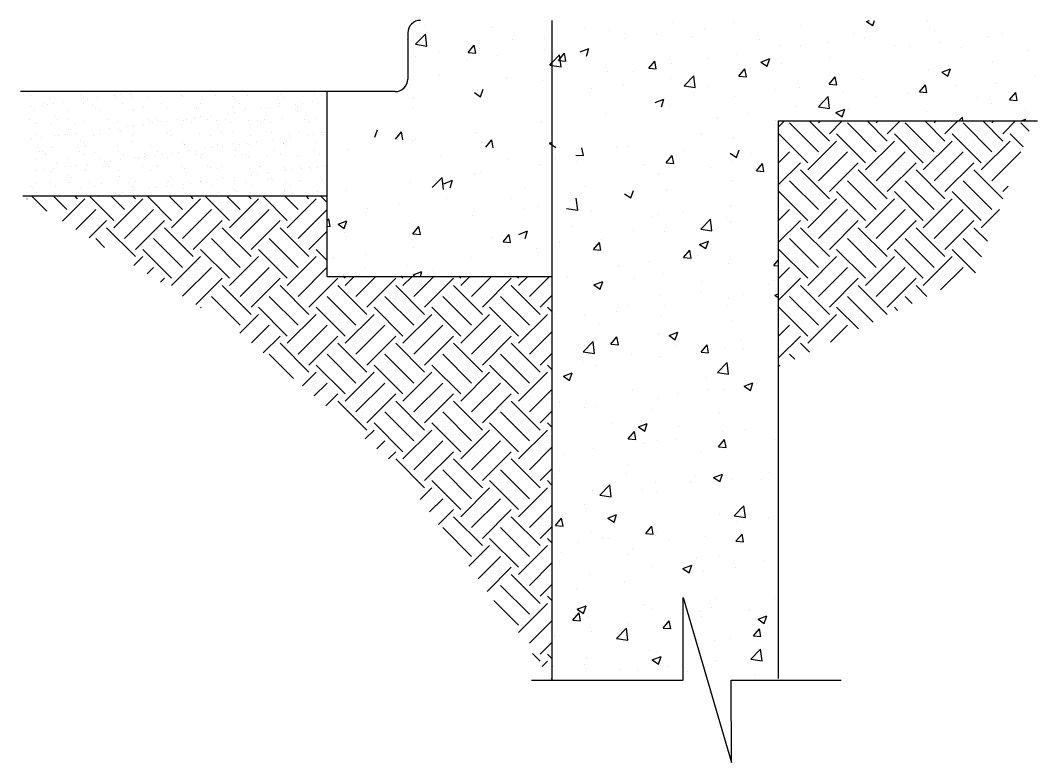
# Model space of a CAD drawing. Extents: x -638 to -152, y -524 to -149.
# Drawn here: x -580.6 to -499.7, y -395.3 to -336.3 of the extents above; entities that cross this region are included whole.
import ezdxf

# ---------------------------------------------------------------- set-up
doc = ezdxf.new("R2010")
doc.units = 0
doc.header["$LTSCALE"] = 20
doc.header["$MEASUREMENT"] = 0
doc.layers.get('0').update_dxf_attribs({"linetype": 'CONTINUOUS'})
doc.layers.add('A-detl-mcut', color=7, linetype='CONTINUOUS')
doc.layers.add('A-detl-patt', color=7, linetype='CONTINUOUS')

# ---------------------------------------------------------------- blocks, each defined once
blk = doc.blocks.new('*X0')
at = {"color": 0}
for p, q in [((201.867, 73.347), (201.867, 73.347)), ((202.197, 72.984), (202.197, 72.984)), ((215.033, 72.832), (215.033, 72.832)), ((221.942, 73.233), (221.942, 73.233)), ((226.779, 73.199), (226.779, 73.199)), ((232.117, 72.973), (232.117, 72.973)), ((237.365, 73.28), (237.593, 73.367)), ((237.365, 73.28), (237.862, 72.944)), ((237.863, 72.944), (238.004, 73.367)), ((242.18, 73.337), (242.18, 73.337)), ((201.516, 71.464), (202.295, 72.275)), ((202.406, 71.326), (202.295, 72.275)), ((207.535, 72.758), (207.535, 72.758)), ((216.891, 72.593), (216.891, 72.593)), ((218.211, 72.307), (218.211, 72.307)), ((220.662, 72.224), (220.662, 72.224)), ((223.549, 72.081), (223.549, 72.081)), ((224.449, 72.723), (224.449, 72.723)), ((236.348, 72.336), (236.348, 72.336)), ((237.2, 71.998), (237.2, 71.998)), ((237.456, 72.748), (237.456, 72.748)), ((242.394, 72.748), (242.394, 72.748)), ((242.794, 72.522), (242.794, 72.522)), ((247.031, 72.098), (247.031, 72.098)), ((248.132, 72.297), (248.132, 72.297)), ((200.898, 71.916), (200.92, 71.925)), ((200.898, 71.857), (200.92, 71.925)), ((201.516, 71.464), (202.405, 71.326)), ((205.7, 70.81), (206.183, 71.384)), ((206.298, 70.757), (206.183, 71.384)), ((209.202, 71.831), (209.202, 71.831)), ((211.757, 71.889), (211.757, 71.889)), ((218.158, 71.894), (218.158, 71.894)), ((228.888, 71.856), (228.888, 71.856)), ((230.516, 71.334), (230.516, 71.334)), ((232.149, 71.358), (232.149, 71.358)), ((234.226, 71.63), (234.226, 71.63)), ((239.564, 71.405), (239.564, 71.405)), ((240.74, 71.27), (240.74, 71.27)), ((243.243, 71.599), (243.243, 71.599)), ((244.902, 71.179), (244.902, 71.179)), ((201.512, 70.499), (201.512, 70.499)), ((203.37, 70.83), (203.37, 70.83)), ((205.7, 70.81), (206.298, 70.758)), ((206.563, 71.139), (206.563, 71.139)), ((208.055, 70.564), (208.055, 70.564)), ((211.843, 71.063), (211.843, 71.063)), ((212.349, 69.976), (212.967, 70.62)), ((212.873, 70.182), (213.355, 70.757)), ((213.078, 69.67), (212.967, 70.62)), ((213.471, 70.13), (213.355, 70.757)), ((214.592, 70.855), (215.292, 71.124)), ((215.089, 70.519), (215.292, 71.124)), ((227.014, 70.654), (227.014, 70.654)), ((234.425, 70.438), (234.425, 70.438)), ((250.241, 70.954), (250.241, 70.954)), ((205.552, 70.235), (205.552, 70.235)), ((212.189, 69.808), (212.349, 69.976)), ((212.189, 69.808), (212.349, 69.784)), ((212.349, 69.784), (213.078, 69.67)), ((212.873, 70.182), (213.471, 70.13)), ((220.046, 69.555), (220.528, 70.129)), ((220.046, 69.555), (220.643, 69.503)), ((220.643, 69.502), (220.528, 70.129)), ((221.82, 69.904), (221.82, 69.904)), ((224.684, 70.333), (224.684, 70.333)), ((228.134, 69.61), (228.134, 69.61)), ((228.963, 70.054), (229.663, 70.323)), ((228.963, 70.054), (229.46, 69.719)), ((229.46, 69.719), (229.663, 70.323)), ((230.637, 69.94), (230.637, 69.94)), ((247.406, 70.123), (247.406, 70.123)), ((203.437, 69.018), (203.437, 69.018)), ((208.775, 68.793), (208.775, 68.793)), ((216.769, 69.264), (216.769, 69.264)), ((218.853, 69.332), (218.853, 69.332)), ((221.818, 68.779), (221.818, 68.779)), ((222.861, 68.153), (223.64, 68.965)), ((223.75, 68.015), (223.64, 68.965)), ((227.218, 68.927), (227.7, 69.502)), ((227.218, 68.927), (227.816, 68.875)), ((227.816, 68.875), (227.7, 69.502)), ((234.391, 68.3), (234.873, 68.874)), ((234.989, 68.247), (234.873, 68.874)), ((242.272, 69.419), (242.272, 69.419)), ((243.334, 69.253), (244.034, 69.522)), ((243.334, 69.253), (243.832, 68.918)), ((243.832, 68.918), (244.034, 69.522)), ((250.716, 68.985), (250.716, 68.985)), ((211.635, 68.56), (211.635, 68.56)), ((215.528, 67.95), (215.528, 67.95)), ((218.031, 68.28), (218.031, 68.28)), ((222.861, 68.153), (223.75, 68.015)), ((224.79, 68.116), (224.79, 68.116)), ((232.027, 68.029), (232.027, 68.029)), ((234.391, 68.3), (234.989, 68.248)), ((237.078, 68.669), (237.078, 68.669)), ((241.564, 67.672), (242.046, 68.247)), ((242.161, 67.62), (242.046, 68.247)), ((244.4, 68.154), (244.4, 68.154)), ((247.599, 68.371), (247.599, 68.371)), ((201.39, 67.17), (201.39, 67.17)), ((206.189, 67.63), (206.687, 67.294)), ((206.441, 67.81), (206.441, 67.81)), ((206.687, 67.294), (206.89, 67.898)), ((207.189, 67.33), (207.189, 67.33)), ((226.893, 67.325), (226.893, 67.325)), ((230.128, 67.89), (230.128, 67.89)), ((233.533, 66.498), (234.312, 67.31)), ((234.423, 66.36), (234.312, 67.31)), ((235.466, 67.665), (235.466, 67.665)), ((238.109, 67.325), (238.109, 67.325)), ((240.613, 67.655), (240.613, 67.655)), ((240.804, 67.439), (240.804, 67.439)), ((241.564, 67.672), (242.161, 67.62)), ((241.767, 67.37), (241.767, 67.37)), ((246.143, 67.214), (246.143, 67.214)), ((248.736, 67.045), (249.218, 67.619)), ((249.334, 66.992), (249.218, 67.619)), ((201.357, 66.329), (201.357, 66.329)), ((220.561, 66.829), (221.261, 67.098)), ((221.058, 66.493), (221.261, 67.098)), ((221.699, 66.575), (221.699, 66.575)), ((231.794, 66.494), (231.794, 66.494)), ((233.533, 66.498), (234.423, 66.36)), ((235.935, 66.369), (235.935, 66.369)), ((247.285, 66.794), (247.285, 66.794)), ((248.736, 67.045), (249.334, 66.992)), ((216.648, 65.935), (216.648, 65.935)), ((225.503, 65.666), (225.503, 65.666)), ((228.006, 65.995), (228.006, 65.995)), ((234.932, 66.028), (235.632, 66.297)), ((234.932, 66.028), (235.429, 65.693)), ((235.429, 65.692), (235.632, 66.297)), ((242.15, 66.09), (242.15, 66.09)), ((244.709, 65.367), (244.985, 65.655)), ((245.018, 65.367), (244.985, 65.654)), ((249.995, 66.175), (249.995, 66.175)), ((211.513, 65.231), (211.513, 65.231)), ((230.103, 65.368), (230.103, 65.368)), ((249.667, 65.367), (250.003, 65.496)), ((249.96, 65.367), (250.003, 65.496)), ((250.588, 65.371), (250.588, 65.371)), ((198.285, 64.069), (198.487, 64.673)), ((199.915, 63.915), (200.397, 64.49)), ((200.513, 63.863), (200.398, 64.49)), ((201.489, 63.908), (201.489, 63.908)), ((206.32, 64.481), (206.32, 64.481)), ((224.272, 64.367), (224.272, 64.367)), ((226.771, 63.996), (226.771, 63.996)), ((196.134, 63.137), (196.134, 63.137)), ((201.269, 63.841), (201.269, 63.841)), ((206.828, 63.683), (206.828, 63.683)), ((207.088, 63.288), (207.57, 63.863)), ((207.686, 63.236), (207.57, 63.862)), ((212.158, 63.604), (212.349, 63.677)), ((212.158, 63.604), (212.656, 63.268)), ((212.166, 63.457), (212.166, 63.457)), ((214.858, 62.608), (214.743, 63.235)), ((217.504, 63.232), (217.504, 63.232)), ((218.44, 63.366), (218.44, 63.366)), ((203.598, 62.565), (203.598, 62.565)), ((208.936, 62.339), (208.936, 62.339)), ((212.608, 62.365), (212.608, 62.365)), ((214.261, 62.66), (214.858, 62.608)), ((221.433, 62.033), (221.915, 62.607)), ((222.031, 61.98), (221.915, 62.607)), ((222.842, 63.006), (222.842, 63.006)), ((226.53, 62.803), (227.027, 62.467)), ((227.027, 62.467), (227.23, 63.071)), ((228.181, 62.78), (228.181, 62.78)), ((211.392, 61.902), (211.392, 61.902)), ((214.274, 62.114), (214.274, 62.114)), ((219.613, 61.888), (219.613, 61.888)), ((221.433, 62.033), (222.031, 61.981)), ((224.951, 61.663), (224.951, 61.663)), ((226.668, 62.171), (226.668, 62.171)), ((228.606, 61.405), (229.088, 61.98)), ((229.204, 61.353), (229.088, 61.98)), ((202.842, 60.067), (203.621, 60.879)), ((203.731, 59.929), (203.621, 60.879)), ((206.198, 61.152), (206.198, 61.152)), ((206.776, 61.364), (206.776, 61.364)), ((220.836, 61.17), (220.836, 61.17)), ((226.65, 60.667), (226.65, 60.667)), ((228.606, 61.405), (229.204, 61.353)), ((230.289, 61.437), (230.289, 61.437)), ((201.147, 60.512), (201.147, 60.512)), ((203.756, 60.378), (204.456, 60.647)), ((204.254, 60.043), (204.456, 60.647)), ((210.266, 60.062), (210.266, 60.062)), ((215.004, 60.169), (215.004, 60.169)), ((218.625, 59.242), (218.828, 59.846)), ((221.456, 59.917), (221.456, 59.917)), ((196.013, 59.808), (196.013, 59.808)), ((203.951, 59.231), (203.951, 59.231)), ((209.172, 59.168), (209.172, 59.168)), ((214.404, 58.274), (214.293, 59.224)), ((218.127, 59.577), (218.625, 59.242)), ((197.66, 58.402), (197.66, 58.402)), ((200.163, 58.732), (200.163, 58.732)), ((210.176, 58.374), (210.176, 58.374)), ((211.27, 58.573), (211.27, 58.573)), ((213.514, 58.412), (214.404, 58.274)), ((226.532, 58.606), (226.532, 58.606)), ((194.467, 57.422), (194.612, 57.596)), ((194.728, 56.969), (194.612, 57.595)), ((195.354, 57.153), (196.054, 57.422)), ((195.851, 56.817), (196.054, 57.422)), ((206.076, 57.823), (206.076, 57.823)), ((215.515, 58.148), (215.515, 58.148)), ((220.242, 57.778), (220.242, 57.778)), ((220.853, 57.923), (220.853, 57.923)), ((222.745, 58.107), (222.745, 58.107)), ((224.187, 56.757), (224.966, 57.569)), ((224.655, 57.67), (224.655, 57.67)), ((225.076, 56.619), (224.966, 57.568)), ((226.191, 57.697), (226.191, 57.697)), ((194.467, 56.992), (194.728, 56.969)), ((195.354, 57.153), (195.851, 56.817)), ((201.025, 57.183), (201.025, 57.183)), ((201.303, 56.394), (201.785, 56.968)), ((201.901, 56.341), (201.785, 56.968)), ((209.725, 56.352), (210.425, 56.621)), ((210.223, 56.016), (210.425, 56.621)), ((213.926, 56.946), (213.926, 56.946)), ((218.823, 56.669), (218.823, 56.669)), ((224.187, 56.757), (225.076, 56.619)), ((226.528, 57.338), (226.528, 57.338)), ((195.891, 56.479), (195.891, 56.479)), ((201.303, 56.394), (201.901, 56.341)), ((207.635, 56.118), (207.635, 56.118)), ((208.476, 55.766), (208.958, 56.341)), ((209.073, 55.714), (208.958, 56.34)), ((210.139, 56.448), (210.139, 56.448)), ((216.283, 55.948), (216.283, 55.948)), ((221.334, 56.588), (221.334, 56.588)), ((224.097, 55.551), (224.797, 55.82)), ((224.594, 55.216), (224.797, 55.82)), ((201.32, 55.287), (201.32, 55.287)), ((208.476, 55.766), (209.073, 55.714)), ((211.149, 55.244), (211.149, 55.244)), ((212.991, 55.668), (212.991, 55.668)), ((215.648, 55.139), (216.13, 55.713)), ((215.648, 55.139), (216.246, 55.086)), ((216.246, 55.086), (216.13, 55.713)), ((222.821, 54.511), (223.303, 55.086)), ((223.418, 54.459), (223.303, 55.085)), ((224.097, 55.551), (224.594, 55.216)), ((230.217, 55.493), (230.217, 55.493)), ((195.029, 54.458), (195.029, 54.458)), ((197.533, 54.788), (197.533, 54.788)), ((205.955, 54.494), (205.955, 54.494)), ((222.821, 54.511), (223.418, 54.459)), ((223.902, 54.662), (223.902, 54.662)), ((229.993, 53.883), (230.349, 54.307)), ((197.553, 53.715), (197.553, 53.715)), ((200.904, 53.854), (200.904, 53.854)), ((201.323, 53.127), (202.023, 53.396)), ((201.894, 53.011), (202.023, 53.395)), ((202.891, 53.49), (202.891, 53.49)), ((217.611, 53.833), (217.611, 53.833)), ((220.114, 54.163), (220.114, 54.163)), ((226.406, 54.009), (226.406, 54.009)), ((229.993, 53.883), (230.349, 53.852)), ((195.769, 53.15), (195.769, 53.15)), ((201.323, 53.127), (201.494, 53.011)), ((213.567, 53.038), (213.567, 53.038)), ((215.694, 52.326), (216.394, 52.595)), ((216.161, 52.619), (216.161, 52.619)), ((216.192, 51.99), (216.395, 52.595)), ((218.905, 52.813), (218.905, 52.813)), ((221.212, 53.26), (221.212, 53.26)), ((224.244, 52.587), (224.244, 52.587)), ((230.074, 52.705), (230.074, 52.705)), ((215.694, 52.326), (216.192, 51.99)), ((229.582, 52.362), (229.582, 52.362)), ((230.09, 51.879), (230.09, 51.879)), ((215.676, 51.695), (215.676, 51.695)), ((221.014, 51.47), (221.014, 51.47)), ((224.242, 51.704), (224.242, 51.704)), ((226.352, 51.244), (226.352, 51.244)), ((227.587, 51.549), (227.587, 51.549)), ((230.066, 51.525), (230.349, 51.634)), ((230.066, 51.525), (230.349, 51.334)), ((217.484, 50.219), (217.484, 50.219)), ((218.41, 50.703), (218.41, 50.703)), ((221.271, 50.718), (221.271, 50.718)), ((226.285, 50.68), (226.285, 50.68)), ((212.578, 49.702), (212.578, 49.702)), ((214.98, 49.889), (214.98, 49.889)), ((221.091, 49.931), (221.091, 49.931)), ((226.638, 49.508), (226.638, 49.508)), ((216.04, 49.29), (216.04, 49.29)), ((221.663, 48.3), (222.364, 48.568)), ((222.161, 47.964), (222.364, 48.568)), ((214.84, 47.016), (215.619, 47.827)), ((215.729, 46.878), (215.619, 47.827)), ((216.916, 47.73), (216.916, 47.73)), ((217.036, 47.617), (217.518, 48.191)), ((217.633, 47.564), (217.518, 48.191)), ((220.806, 48.507), (220.806, 48.507)), ((221.663, 48.3), (222.161, 47.964)), ((227.459, 47.934), (227.459, 47.934)), ((214.84, 47.016), (215.729, 46.878)), ((214.975, 47.506), (214.975, 47.506)), ((217.036, 47.617), (217.633, 47.564)), ((222.254, 47.504), (222.254, 47.504)), ((224.208, 46.989), (224.69, 47.564)), ((224.208, 46.989), (224.806, 46.937)), ((224.806, 46.937), (224.69, 47.563)), ((224.956, 47.605), (224.956, 47.605)), ((226.163, 47.351), (226.163, 47.351)), ((227.592, 47.279), (227.592, 47.279)), ((214.853, 46.275), (214.853, 46.275)), ((218.64, 46.773), (218.64, 46.773)), ((220.969, 46.602), (220.969, 46.602)), ((225.512, 45.36), (226.291, 46.172)), ((226.402, 45.222), (226.291, 46.172)), ((212.35, 45.945), (212.35, 45.945)), ((213.261, 45.074), (213.961, 45.343)), ((213.759, 44.739), (213.961, 45.343)), ((215.918, 45.961), (215.918, 45.961)), ((225.512, 45.36), (226.402, 45.223)), ((213.261, 45.074), (213.759, 44.739)), ((224.625, 45.008), (224.625, 45.008)), ((227.632, 44.274), (228.333, 44.542)), ((228.13, 43.938), (228.333, 44.542)), ((228.616, 44.489), (228.616, 44.489)), ((218.794, 44.007), (218.794, 44.007)), ((224.829, 43.99), (224.829, 43.99)), ((226.042, 44.022), (226.042, 44.022)), ((227.632, 44.274), (228.13, 43.938)), ((212.962, 43.005), (212.962, 43.005)), ((220.848, 43.273), (220.848, 43.273)), ((222.325, 43.661), (222.325, 43.661)), ((214.969, 42.62), (214.969, 42.62)), ((215.797, 42.633), (215.797, 42.633)), ((216.01, 42.829), (216.01, 42.829)), ((220.307, 42.394), (220.307, 42.394)), ((225.645, 42.169), (225.645, 42.169)), ((217.077, 41.277), (217.077, 41.277)), ((219.23, 41.048), (219.93, 41.317)), ((219.728, 40.713), (219.93, 41.317)), ((218.423, 40.095), (218.905, 40.669)), ((219.021, 40.042), (218.905, 40.669)), ((219.23, 41.048), (219.728, 40.713)), ((222.415, 41.051), (222.415, 41.051)), ((225.92, 40.694), (225.92, 40.694)), ((225.985, 40.545), (225.985, 40.545)), ((227.754, 40.826), (227.754, 40.826)), ((218.423, 40.095), (219.021, 40.042)), ((219.694, 39.717), (219.694, 39.717)), ((220.726, 39.944), (220.726, 39.944)), ((222.198, 40.046), (222.198, 40.046)), ((225.596, 39.467), (226.078, 40.042)), ((226.193, 39.415), (226.078, 40.042)), ((230.044, 40.042), (230.044, 40.042)), ((213.379, 38.885), (213.379, 38.885)), ((215.675, 39.304), (215.675, 39.304)), ((224.213, 39.041), (224.213, 39.041)), ((225.596, 39.467), (226.193, 39.415)), ((218.381, 38.04), (218.381, 38.04)), ((212.979, 37.537), (212.979, 37.537)), ((218.317, 37.311), (218.317, 37.311)), ((225.199, 37.022), (225.899, 37.291)), ((225.697, 36.686), (225.899, 37.291)), ((225.798, 37.365), (225.798, 37.365)), ((229.67, 37.432), (229.67, 37.432)), ((212.549, 37.039), (212.549, 37.039)), ((216.166, 35.619), (216.945, 36.431)), ((217.055, 35.481), (216.945, 36.431)), ((220.604, 36.615), (220.604, 36.615)), ((223.354, 36.601), (223.354, 36.601)), ((223.656, 37.086), (223.656, 37.086)), ((225.199, 37.022), (225.697, 36.687)), ((226.609, 36.845), (226.609, 36.845)), ((228.994, 36.86), (228.994, 36.86)), ((215.553, 35.975), (215.553, 35.975)), ((216.166, 35.619), (217.055, 35.481)), ((217.064, 35.773), (217.064, 35.773)), ((219.567, 36.102), (219.567, 36.102)), ((220.777, 35.844), (220.777, 35.844)), ((214.945, 34.843), (214.945, 34.843)), ((226.838, 33.964), (227.617, 34.776)), ((227.728, 33.826), (227.617, 34.776)), ((216.797, 33.797), (217.497, 34.065)), ((217.294, 33.461), (217.497, 34.065)), ((225.677, 34.036), (225.677, 34.036)), ((226.838, 33.964), (227.728, 33.826)), ((212.638, 33.2), (213.12, 33.775)), ((212.638, 33.2), (213.236, 33.148)), ((213.236, 33.148), (213.12, 33.775)), ((216.797, 33.797), (217.294, 33.461)), ((220.483, 33.286), (220.483, 33.286)), ((227.039, 33.488), (227.039, 33.488)), ((229.543, 33.818), (229.543, 33.818)), ((215.432, 32.646), (215.432, 32.646)), ((219.811, 32.573), (220.293, 33.147)), ((219.811, 32.573), (220.408, 32.52)), ((220.408, 32.52), (220.293, 33.147)), ((220.724, 32.657), (220.724, 32.657)), ((226.983, 31.945), (227.465, 32.52)), ((227.581, 31.893), (227.465, 32.52)), ((214.433, 31.828), (214.433, 31.828)), ((216.37, 32.201), (216.37, 32.201)), ((216.936, 32.158), (216.936, 32.158)), ((221.708, 31.976), (221.708, 31.976)), ((224.596, 32.345), (224.596, 32.345)), ((226.983, 31.945), (227.581, 31.893)), ((227.046, 31.75), (227.046, 31.75)), ((213.14, 31.084), (213.14, 31.084)), ((218.478, 30.858), (218.478, 30.858)), ((218.764, 31.344), (218.764, 31.344)), ((212.932, 30.343), (212.932, 30.343)), ((220.361, 29.957), (220.361, 29.957)), ((222.766, 29.771), (223.466, 30.039)), ((223.264, 29.435), (223.466, 30.039)), ((223.817, 30.633), (223.817, 30.633)), ((225.555, 30.707), (225.555, 30.707)), ((229.155, 30.407), (229.155, 30.407)), ((215.31, 29.317), (215.31, 29.317)), ((222.766, 29.771), (223.264, 29.435)), ((224.409, 29.544), (224.409, 29.544)), ((226.912, 29.874), (226.912, 29.874)), ((218.093, 28.712), (218.093, 28.712)), ((214.306, 28.214), (214.306, 28.214)), ((214.364, 26.545), (215.064, 26.814)), ((214.38, 27.118), (214.38, 27.118)), ((214.861, 26.21), (215.064, 26.814)), ((219.719, 26.893), (219.719, 26.893)), ((225.434, 27.378), (225.434, 27.378)), ((230.015, 27.379), (230.015, 27.379)), ((214.026, 25.678), (214.508, 26.253)), ((214.364, 26.545), (214.861, 26.21)), ((214.623, 25.626), (214.508, 26.253)), ((215.189, 25.988), (215.189, 25.988)), ((220.24, 26.628), (220.24, 26.628)), ((224.183, 26.378), (224.183, 26.378)), ((224.281, 25.929), (224.281, 25.929)), ((225.057, 26.667), (225.057, 26.667)), ((228.069, 26.428), (228.069, 26.428)), ((228.735, 25.744), (229.435, 26.013)), ((229.233, 25.409), (229.435, 26.013)), ((214.026, 25.678), (214.623, 25.626)), ((218.351, 25.377), (218.351, 25.377)), ((221.198, 25.051), (221.68, 25.625)), ((221.796, 24.998), (221.68, 25.625)), ((221.778, 25.6), (221.778, 25.6)), ((228.735, 25.744), (229.233, 25.409)), ((212.519, 24.376), (212.519, 24.376)), ((215.462, 24.768), (215.462, 24.768)), ((217.492, 24.223), (218.271, 25.035)), ((218.381, 24.085), (218.271, 25.035)), ((221.198, 25.051), (221.796, 24.999)), ((228.371, 24.423), (228.853, 24.998)), ((228.371, 24.423), (228.968, 24.371)), ((228.969, 24.371), (228.853, 24.998)), ((217.492, 24.223), (218.381, 24.085)), ((225.312, 24.049), (225.312, 24.049)), ((226.579, 24.182), (226.579, 24.182)), ((215.067, 22.659), (215.067, 22.659)), ((220.118, 23.299), (220.118, 23.299)), ((220.333, 22.519), (221.033, 22.788)), ((220.747, 23.181), (220.747, 23.181)), ((220.83, 22.183), (221.033, 22.788)), ((228.164, 22.568), (228.943, 23.379)), ((229.053, 22.43), (228.943, 23.379)), ((212.433, 22.008), (212.433, 22.008)), ((214.916, 22.18), (214.916, 22.18)), ((220.333, 22.519), (220.83, 22.184)), ((221.651, 21.985), (221.651, 21.985)), ((225.438, 22.484), (225.438, 22.484)), ((228.164, 22.568), (229.053, 22.43)), ((217.771, 21.783), (217.771, 21.783)), ((219.147, 21.656), (219.147, 21.656)), ((223.11, 21.557), (223.11, 21.557)), ((228.448, 21.332), (228.448, 21.332)), ((230.325, 21.424), (230.325, 21.424))]:
    blk.add_line(p, q, dxfattribs=at)
blk = doc.blocks.new('*X1')
at = {"color": 0}
for p, q in [((230.349, 64.886), (230.83, 65.367)), ((233.544, 62.91), (231.246, 65.209)), ((234.406, 63.772), (232.811, 65.367)), ((233.544, 65.209), (233.703, 65.367)), ((234.406, 64.347), (235.426, 65.367)), ((238.14, 62.91), (235.842, 65.209)), ((239.002, 63.772), (237.407, 65.367)), ((238.14, 65.209), (238.299, 65.367)), ((239.002, 64.347), (240.022, 65.367)), ((242.736, 62.91), (240.438, 65.209)), ((243.598, 63.772), (242.004, 65.367)), ((242.736, 65.209), (242.895, 65.367)), ((243.598, 64.347), (244.619, 65.367)), ((247.333, 62.91), (245.035, 65.209)), ((248.194, 63.772), (246.6, 65.367)), ((247.333, 65.209), (247.491, 65.367)), ((248.194, 64.347), (249.215, 65.367)), ((250.281, 64.558), (249.631, 65.209)), ((232.682, 62.049), (230.384, 64.347)), ((237.279, 62.049), (234.98, 64.347)), ((241.875, 62.049), (239.577, 64.347)), ((246.471, 62.049), (244.173, 64.347)), ((249.808, 63.307), (248.769, 64.347)), ((230.349, 63.737), (230.384, 63.772)), ((232.682, 61.474), (234.98, 63.772)), ((237.279, 61.474), (239.577, 63.772)), ((241.875, 61.474), (244.173, 63.772)), ((246.471, 61.474), (248.769, 63.772)), ((230.349, 62.013), (231.246, 62.91)), ((233.544, 60.612), (235.842, 62.91)), ((238.14, 60.612), (240.438, 62.91)), ((242.736, 60.612), (245.035, 62.91)), ((247.333, 60.612), (249.631, 62.91)), ((230.349, 60.29), (232.108, 62.049)), ((234.406, 59.176), (232.108, 61.474)), ((234.406, 59.751), (236.704, 62.049)), ((239.002, 59.176), (236.704, 61.474)), ((239.002, 59.751), (241.3, 62.049)), ((243.598, 59.176), (241.3, 61.474)), ((243.598, 59.751), (245.896, 62.049)), ((248.194, 59.176), (245.896, 61.474)), ((233.544, 58.314), (231.246, 60.612)), ((238.14, 58.314), (235.842, 60.612)), ((242.736, 58.314), (240.438, 60.612)), ((247.333, 58.314), (245.035, 60.612)), ((248.194, 59.751), (248.628, 60.184)), ((170.626, 59.168), (170.634, 59.176)), ((172.201, 58.184), (171.009, 59.375)), ((173.794, 58.314), (172.733, 59.375)), ((173.454, 57.4), (175.23, 59.176)), ((174.655, 59.176), (174.456, 59.375)), ((177.528, 57.452), (175.605, 59.375)), ((178.39, 58.314), (177.329, 59.375)), ((177.528, 56.878), (179.826, 59.176)), ((179.252, 59.176), (179.052, 59.375)), ((182.124, 57.452), (180.201, 59.375)), ((182.986, 58.314), (181.925, 59.375)), ((182.124, 56.878), (184.422, 59.176)), ((183.848, 59.176), (183.648, 59.375)), ((186.72, 57.452), (184.798, 59.375)), ((187.582, 58.314), (186.521, 59.375)), ((186.72, 56.878), (189.018, 59.176)), ((188.444, 59.176), (188.245, 59.375)), ((191.317, 57.452), (189.394, 59.375)), ((192.178, 58.314), (191.117, 59.375)), ((191.317, 56.878), (193.615, 59.176)), ((193.04, 59.176), (192.841, 59.375)), ((194.467, 58.898), (193.99, 59.375)), ((230.349, 59.141), (230.384, 59.176)), ((232.682, 57.452), (230.384, 59.751)), ((232.682, 56.878), (234.98, 59.176)), ((237.279, 57.452), (234.98, 59.751)), ((237.279, 56.878), (239.577, 59.176)), ((241.875, 57.452), (239.577, 59.751)), ((241.875, 56.878), (244.173, 59.176)), ((246.471, 57.452), (244.173, 59.751)), ((174.514, 56.737), (176.092, 58.314)), ((178.39, 56.016), (180.688, 58.314)), ((182.986, 56.016), (185.284, 58.314)), ((187.582, 56.016), (189.88, 58.314)), ((192.178, 56.016), (194.467, 58.305)), ((230.349, 57.417), (231.246, 58.314)), ((233.544, 56.016), (235.842, 58.314)), ((238.14, 56.016), (240.438, 58.314)), ((242.736, 56.016), (245.035, 58.314)), ((246.471, 56.878), (247.93, 58.337)), ((175.575, 56.074), (176.953, 57.452)), ((179.252, 55.154), (181.55, 57.452)), ((183.848, 55.154), (186.146, 57.452)), ((188.444, 55.154), (190.742, 57.452)), ((230.349, 55.694), (232.108, 57.452)), ((234.406, 55.154), (236.704, 57.452)), ((239.002, 55.154), (241.3, 57.452)), ((243.598, 55.154), (245.896, 57.452)), ((179.252, 54.58), (176.953, 56.878)), ((183.848, 54.58), (181.55, 56.878)), ((188.444, 54.58), (186.146, 56.878)), ((193.04, 54.58), (190.742, 56.878)), ((234.406, 54.58), (232.108, 56.878)), ((239.002, 54.58), (236.704, 56.878)), ((243.598, 54.58), (241.3, 56.878)), ((246.972, 55.802), (245.896, 56.878)), ((176.8, 55.308), (176.092, 56.016)), ((182.986, 53.718), (180.688, 56.016)), ((187.582, 53.718), (185.284, 56.016)), ((192.178, 53.718), (189.88, 56.016)), ((193.04, 55.154), (194.467, 56.581)), ((233.544, 53.718), (231.246, 56.016)), ((238.14, 53.718), (235.842, 56.016)), ((242.736, 53.718), (240.438, 56.016)), ((246.499, 54.551), (245.035, 56.016)), ((182.124, 52.856), (179.826, 55.154)), ((186.72, 52.856), (184.422, 55.154)), ((191.317, 52.856), (189.018, 55.154)), ((194.467, 54.302), (193.615, 55.154)), ((232.682, 52.856), (230.384, 55.154)), ((237.279, 52.856), (234.98, 55.154)), ((241.875, 52.856), (239.577, 55.154)), ((246.027, 53.3), (244.173, 55.154)), ((179.11, 53.864), (179.826, 54.58)), ((182.124, 52.282), (184.422, 54.58)), ((186.72, 52.282), (189.018, 54.58)), ((191.317, 52.282), (193.615, 54.58)), ((230.349, 54.544), (230.384, 54.58)), ((232.682, 52.282), (234.98, 54.58)), ((237.279, 52.282), (239.577, 54.58)), ((241.875, 52.282), (244.173, 54.58)), ((180.17, 53.201), (180.688, 53.718)), ((182.998, 51.432), (185.284, 53.718)), ((187.582, 51.42), (189.88, 53.718)), ((192.178, 51.42), (194.467, 53.709)), ((230.349, 52.821), (231.246, 53.718)), ((233.544, 51.42), (235.842, 53.718)), ((238.14, 51.42), (240.438, 53.718)), ((243.248, 51.932), (245.035, 53.718)), ((181.231, 52.538), (181.55, 52.856)), ((184.059, 50.769), (186.146, 52.856)), ((188.444, 50.558), (190.742, 52.856)), ((193.04, 50.558), (195.338, 52.856)), ((195.913, 52.856), (195.758, 53.011)), ((195.913, 52.282), (196.642, 53.011)), ((196.775, 51.42), (198.366, 53.011)), ((197.636, 50.558), (199.934, 52.856)), ((200.509, 52.856), (200.354, 53.011)), ((200.509, 52.282), (201.239, 53.011)), ((201.371, 51.42), (202.962, 53.011)), ((202.233, 50.558), (204.531, 52.856)), ((205.105, 52.856), (204.95, 53.011)), ((205.105, 52.282), (205.835, 53.011)), ((205.967, 51.42), (207.558, 53.011)), ((206.829, 50.558), (209.127, 52.856)), ((209.701, 52.856), (209.546, 53.011)), ((209.701, 52.282), (210.431, 53.011)), ((210.563, 51.42), (212.155, 53.011)), ((230.349, 51.097), (232.108, 52.856)), ((234.406, 50.558), (236.704, 52.856)), ((239.002, 50.558), (241.3, 52.856)), ((188.444, 49.984), (186.146, 52.282)), ((193.04, 49.984), (190.742, 52.282)), ((197.636, 49.984), (195.338, 52.282)), ((202.233, 49.984), (199.934, 52.282)), ((206.829, 49.984), (204.531, 52.282)), ((211.425, 49.984), (209.127, 52.282)), ((234.406, 49.984), (232.108, 52.282)), ((239.002, 49.984), (236.704, 52.282)), ((242.165, 51.417), (241.3, 52.282)), ((187.582, 49.122), (185.284, 51.42)), ((192.178, 49.122), (189.88, 51.42)), ((196.775, 49.122), (194.476, 51.42)), ((201.371, 49.122), (199.073, 51.42)), ((205.967, 49.122), (203.669, 51.42)), ((210.563, 49.122), (208.265, 51.42)), ((211.425, 50.558), (212.349, 51.482)), ((233.544, 49.122), (231.246, 51.42)), ((237.881, 49.381), (235.842, 51.42)), ((240.997, 50.862), (240.438, 51.42)), ((184.465, 50.515), (184.422, 50.558)), ((191.317, 48.26), (189.018, 50.558)), ((195.913, 48.26), (193.615, 50.558)), ((200.509, 48.26), (198.211, 50.558)), ((205.105, 48.26), (202.807, 50.558)), ((209.701, 48.26), (207.403, 50.558)), ((212.349, 50.209), (211.999, 50.558)), ((232.682, 48.26), (230.384, 50.558)), ((236.713, 48.826), (234.98, 50.558)), ((239.828, 50.306), (239.577, 50.558)), ((187.536, 48.501), (189.018, 49.984)), ((191.317, 47.686), (193.615, 49.984)), ((195.913, 47.686), (198.211, 49.984)), ((200.509, 47.686), (202.807, 49.984)), ((205.105, 47.686), (207.403, 49.984)), ((209.701, 47.686), (211.999, 49.984)), ((230.349, 49.948), (230.384, 49.984)), ((232.682, 47.686), (234.98, 49.984)), ((188.47, 47.712), (189.88, 49.122)), ((192.178, 46.824), (194.476, 49.122)), ((196.775, 46.824), (199.073, 49.122)), ((201.371, 46.824), (203.669, 49.122)), ((205.967, 46.824), (208.265, 49.122)), ((210.563, 46.824), (212.349, 48.609)), ((230.349, 48.225), (231.246, 49.122)), ((234.49, 47.77), (235.842, 49.122)), ((189.405, 46.923), (190.742, 48.26)), ((193.04, 45.962), (195.338, 48.26)), ((197.636, 45.962), (199.934, 48.26)), ((202.233, 45.962), (204.531, 48.26)), ((206.829, 45.962), (209.127, 48.26)), ((230.349, 46.501), (232.108, 48.26)), ((193.04, 45.387), (190.742, 47.686)), ((197.636, 45.387), (195.338, 47.686)), ((202.233, 45.387), (199.934, 47.686)), ((206.829, 45.387), (204.531, 47.686)), ((211.425, 45.387), (209.127, 47.686)), ((232.818, 46.975), (232.108, 47.686)), ((191.82, 44.884), (189.88, 46.824)), ((196.775, 44.526), (194.476, 46.824)), ((201.371, 44.526), (199.073, 46.824)), ((205.967, 44.526), (203.669, 46.824)), ((210.563, 44.526), (208.265, 46.824)), ((211.425, 45.962), (212.349, 46.886)), ((231.65, 46.42), (231.246, 46.824)), ((192.52, 44.293), (193.615, 45.387)), ((195.913, 43.664), (193.615, 45.962)), ((195.913, 43.089), (198.211, 45.387)), ((200.509, 43.664), (198.211, 45.962)), ((200.509, 43.089), (202.807, 45.387)), ((205.105, 43.664), (202.807, 45.962)), ((205.105, 43.089), (207.403, 45.387)), ((209.701, 43.664), (207.403, 45.962)), ((209.701, 43.089), (211.999, 45.387)), ((212.349, 45.612), (211.999, 45.962)), ((230.481, 45.865), (230.384, 45.962)), ((193.455, 43.504), (194.476, 44.526)), ((196.775, 42.228), (199.073, 44.526)), ((201.371, 42.228), (203.669, 44.526)), ((205.967, 42.228), (208.265, 44.526)), ((210.563, 42.228), (212.349, 44.013)), ((194.389, 42.715), (195.338, 43.664)), ((197.636, 40.791), (195.338, 43.089)), ((197.636, 41.366), (199.934, 43.664)), ((202.233, 40.791), (199.934, 43.089)), ((202.233, 41.366), (204.531, 43.664)), ((206.829, 40.791), (204.531, 43.089)), ((206.829, 41.366), (209.127, 43.664)), ((211.425, 40.791), (209.127, 43.089)), ((201.371, 39.929), (199.073, 42.228)), ((205.967, 39.929), (203.669, 42.228)), ((210.563, 39.929), (208.265, 42.228)), ((211.425, 41.366), (212.349, 42.29)), ((200.509, 39.068), (198.211, 41.366)), ((205.105, 39.068), (202.807, 41.366)), ((209.701, 39.068), (207.403, 41.366)), ((212.349, 41.016), (211.999, 41.366)), ((197.505, 40.085), (198.211, 40.791)), ((200.509, 38.493), (202.807, 40.791)), ((205.105, 38.493), (207.403, 40.791)), ((209.701, 38.493), (211.999, 40.791)), ((198.439, 39.296), (199.073, 39.929)), ((201.371, 37.631), (203.669, 39.929)), ((205.967, 37.631), (208.265, 39.929)), ((199.374, 38.507), (199.934, 39.068)), ((202.233, 36.77), (204.531, 39.068)), ((206.829, 36.77), (209.127, 39.068)), ((210.563, 37.631), (212.349, 39.417)), ((202.233, 36.195), (199.934, 38.493)), ((206.829, 36.195), (204.531, 38.493)), ((211.425, 36.195), (209.127, 38.493)), ((205.967, 35.333), (203.669, 37.631)), ((210.563, 35.333), (208.265, 37.631)), ((211.425, 36.77), (212.349, 37.694)), ((205.105, 34.471), (202.807, 36.77)), ((209.701, 34.471), (207.403, 36.77)), ((212.349, 36.42), (211.999, 36.77)), ((201.89, 35.278), (202.807, 36.195)), ((205.105, 33.897), (207.403, 36.195)), ((209.701, 33.897), (211.999, 36.195)), ((202.616, 34.28), (203.669, 35.333)), ((205.967, 33.035), (208.265, 35.333)), ((210.563, 33.035), (212.349, 34.821)), ((203.342, 33.283), (204.531, 34.471)), ((206.829, 32.173), (209.127, 34.471)), ((206.829, 31.599), (204.531, 33.897)), ((211.425, 31.599), (209.127, 33.897)), ((205.967, 30.737), (203.669, 33.035)), ((210.563, 30.737), (208.265, 33.035)), ((211.425, 32.173), (212.349, 33.097)), ((205.762, 29.958), (207.403, 31.599)), ((209.701, 29.875), (207.403, 32.173)), ((209.701, 29.301), (211.999, 31.599)), ((212.349, 31.824), (211.999, 32.173)), ((206.488, 28.96), (208.265, 30.737)), ((210.563, 28.439), (212.349, 30.225)), ((207.214, 27.963), (209.127, 29.875)), ((211.425, 27.003), (209.127, 29.301)), ((210.563, 26.141), (208.265, 28.439)), ((211.425, 27.577), (212.349, 28.501)), ((212.349, 27.228), (211.999, 27.577)), ((209.701, 25.279), (207.739, 27.241)), ((209.701, 24.705), (211.999, 27.003)), ((210.563, 23.843), (212.349, 25.629)), ((211.425, 22.981), (212.349, 23.905)), ((211.425, 22.406), (210.812, 23.019)), ((212.349, 22.632), (211.999, 22.981)), ((211.57, 21.977), (211.999, 22.406)), ((212.296, 20.98), (212.349, 21.032))]:
    blk.add_line(p, q, dxfattribs=at)
blk = doc.blocks.new('*X2')
at = {"color": 0}
for p, q in [((170.463, 67.693), (170.463, 67.693)), ((170.802, 67.563), (170.802, 67.563)), ((170.987, 67.394), (170.987, 67.394)), ((173.577, 67.699), (173.577, 67.699)), ((174.863, 67.474), (174.863, 67.474)), ((175.113, 67.213), (175.113, 67.213)), ((176.255, 67.22), (176.255, 67.22)), ((177.613, 67.399), (177.613, 67.399)), ((177.73, 67.247), (177.73, 67.247)), ((178.134, 67.467), (178.134, 67.467)), ((178.864, 67.44), (178.864, 67.44)), ((178.947, 67.574), (178.947, 67.574)), ((179.049, 67.271), (179.049, 67.271)), ((180.288, 67.234), (180.288, 67.234)), ((182.925, 67.352), (182.925, 67.352)), ((182.989, 67.332), (182.989, 67.332)), ((185.607, 67.365), (185.607, 67.365)), ((186.926, 67.317), (186.926, 67.317)), ((187.111, 67.148), (187.111, 67.148)), ((188.165, 67.353), (188.165, 67.353)), ((190.866, 67.45), (190.866, 67.45)), ((190.987, 67.229), (190.987, 67.229)), ((193.483, 67.483), (193.483, 67.483)), ((170.871, 66.511), (170.871, 66.511)), ((171.857, 66.597), (171.857, 66.597)), ((171.981, 66.726), (171.981, 66.726)), ((172.23, 66.69), (172.23, 66.69)), ((172.412, 67.116), (172.412, 67.116)), ((172.75, 66.759), (172.75, 66.759)), ((173.563, 66.866), (173.563, 66.866)), ((174.921, 67.044), (174.921, 67.044)), ((175.095, 66.731), (175.095, 66.731)), ((175.442, 67.113), (175.442, 67.113)), ((175.858, 66.562), (175.858, 66.562)), ((176.043, 66.394), (176.043, 66.394)), ((178.209, 66.737), (178.209, 66.737)), ((179.082, 66.309), (179.082, 66.309)), ((179.919, 66.474), (179.919, 66.474)), ((181.323, 66.743), (181.323, 66.743)), ((181.7, 66.342), (181.7, 66.342)), ((183.92, 66.44), (183.92, 66.44)), ((184.258, 66.33), (184.258, 66.33)), ((184.437, 66.748), (184.437, 66.748)), ((186.959, 66.427), (186.959, 66.427)), ((187.551, 66.754), (187.551, 66.754)), ((187.981, 66.351), (187.981, 66.351)), ((189.302, 66.349), (189.302, 66.349)), ((189.577, 66.461), (189.577, 66.461)), ((189.823, 66.417), (189.823, 66.417)), ((190.636, 66.524), (190.636, 66.524)), ((190.665, 66.76), (190.665, 66.76)), ((191.982, 66.317), (191.982, 66.317)), ((191.994, 66.703), (191.994, 66.703)), ((192.135, 66.449), (192.135, 66.449)), ((192.515, 66.771), (192.515, 66.771)), ((193.328, 66.878), (193.328, 66.878)), ((193.78, 66.765), (193.78, 66.765)), ((171.206, 66.191), (171.206, 66.191)), ((172.852, 65.685), (172.852, 65.685)), ((173.036, 65.516), (173.036, 65.516)), ((173.823, 66.224), (173.823, 66.224)), ((176.382, 66.212), (176.382, 66.212)), ((176.912, 65.596), (176.912, 65.596)), ((180.914, 65.562), (180.914, 65.562)), ((183.919, 65.64), (183.919, 65.64)), ((184.104, 66.271), (184.104, 66.271)), ((184.439, 65.708), (184.439, 65.708)), ((185.252, 65.815), (185.252, 65.815)), ((186.611, 65.994), (186.611, 65.994)), ((187.131, 66.063), (187.131, 66.063)), ((187.944, 66.17), (187.944, 66.17)), ((190.929, 65.523), (190.929, 65.523)), ((192.166, 66.148), (192.166, 66.148)), ((193.546, 65.557), (193.546, 65.557)), ((170.848, 65.458), (170.848, 65.458)), ((171.27, 65.189), (171.27, 65.189)), ((172.475, 65.189), (172.475, 65.189)), ((173.906, 64.719), (173.906, 64.719)), ((173.963, 65.463), (173.963, 65.463)), ((174.384, 65.195), (174.384, 65.195)), ((175.176, 65.286), (175.176, 65.286)), ((177.077, 65.469), (177.077, 65.469)), ((177.177, 64.752), (177.177, 64.752)), ((177.498, 65.2), (177.498, 65.2)), ((177.793, 65.32), (177.793, 65.32)), ((178.535, 64.931), (178.535, 64.931)), ((179.056, 65), (179.056, 65)), ((179.869, 65.107), (179.869, 65.107)), ((180.191, 65.474), (180.191, 65.474)), ((180.351, 65.307), (180.351, 65.307)), ((180.613, 65.206), (180.613, 65.206)), ((181.098, 65.393), (181.098, 65.393)), ((181.227, 65.285), (181.227, 65.285)), ((181.747, 65.354), (181.747, 65.354)), ((182.56, 65.461), (182.56, 65.461)), ((183.052, 65.405), (183.052, 65.405)), ((183.305, 65.48), (183.305, 65.48)), ((183.727, 65.212), (183.727, 65.212)), ((184.974, 65.474), (184.974, 65.474)), ((185.67, 65.438), (185.67, 65.438)), ((186.419, 65.486), (186.419, 65.486)), ((186.841, 65.217), (186.841, 65.217)), ((188.228, 65.426), (188.228, 65.426)), ((188.976, 65.439), (188.976, 65.439)), ((189.16, 65.27), (189.16, 65.27)), ((189.533, 65.491), (189.533, 65.491)), ((189.955, 65.223), (189.955, 65.223)), ((192.647, 65.497), (192.647, 65.497)), ((193.036, 65.351), (193.036, 65.351)), ((193.069, 65.228), (193.069, 65.228)), ((170.98, 63.936), (170.98, 63.936)), ((171.269, 64.264), (171.269, 64.264)), ((171.793, 64.043), (171.793, 64.043)), ((172.788, 64.222), (172.788, 64.222)), ((173.152, 64.222), (173.152, 64.222)), ((173.672, 64.291), (173.672, 64.291)), ((173.886, 64.297), (173.886, 64.297)), ((174.485, 64.398), (174.485, 64.398)), ((175.843, 64.577), (175.843, 64.577)), ((175.902, 64.227), (175.902, 64.227)), ((176.364, 64.645), (176.364, 64.645)), ((176.445, 64.285), (176.445, 64.285)), ((177.908, 64.684), (177.908, 64.684)), ((178.092, 64.515), (178.092, 64.515)), ((179.017, 64.233), (179.017, 64.233)), ((179.145, 64.382), (179.145, 64.382)), ((181.763, 64.416), (181.763, 64.416)), ((181.968, 64.596), (181.968, 64.596)), ((182.131, 64.239), (182.131, 64.239)), ((184.321, 64.403), (184.321, 64.403)), ((185.245, 64.244), (185.245, 64.244)), ((185.97, 64.561), (185.97, 64.561)), ((186.154, 64.393), (186.154, 64.393)), ((187.022, 64.501), (187.022, 64.501)), ((188.359, 64.25), (188.359, 64.25)), ((189.64, 64.534), (189.64, 64.534)), ((190.03, 64.473), (190.03, 64.473)), ((190.745, 63.949), (190.745, 63.949)), ((191.473, 64.256), (191.473, 64.256)), ((191.558, 64.056), (191.558, 64.056)), ((192.198, 64.522), (192.198, 64.522)), ((192.916, 64.235), (192.916, 64.235)), ((193.437, 64.304), (193.437, 64.304)), ((194.032, 64.439), (194.032, 64.439)), ((194.216, 64.27), (194.216, 64.27)), ((194.25, 64.411), (194.25, 64.411)), ((170.9, 63.841), (170.9, 63.841)), ((172.538, 63.262), (172.538, 63.262)), ((174.902, 63.807), (174.902, 63.807)), ((175.086, 63.638), (175.086, 63.638)), ((175.239, 63.36), (175.239, 63.36)), ((177.856, 63.393), (177.856, 63.393)), ((178.962, 63.718), (178.962, 63.718)), ((180.414, 63.381), (180.414, 63.381)), ((182.964, 63.684), (182.964, 63.684)), ((183.115, 63.478), (183.115, 63.478)), ((183.148, 63.515), (183.148, 63.515)), ((184.841, 63.172), (184.841, 63.172)), ((185.361, 63.241), (185.361, 63.241)), ((185.733, 63.511), (185.733, 63.511)), ((186.174, 63.348), (186.174, 63.348)), ((187.024, 63.595), (187.024, 63.595)), ((187.533, 63.526), (187.533, 63.526)), ((188.053, 63.595), (188.053, 63.595)), ((188.291, 63.499), (188.291, 63.499)), ((188.866, 63.702), (188.866, 63.702)), ((190.224, 63.881), (190.224, 63.881)), ((190.992, 63.596), (190.992, 63.596)), ((191.025, 63.561), (191.025, 63.561)), ((191.21, 63.392), (191.21, 63.392)), ((193.609, 63.63), (193.609, 63.63)), ((171.332, 62.337), (171.332, 62.337)), ((171.656, 62.953), (171.656, 62.953)), ((171.896, 62.929), (171.896, 62.929)), ((172.078, 62.685), (172.078, 62.685)), ((172.08, 62.76), (172.08, 62.76)), ((173.949, 62.37), (173.949, 62.37)), ((174.77, 62.959), (174.77, 62.959)), ((175.192, 62.69), (175.192, 62.69)), ((175.956, 62.84), (175.956, 62.84)), ((176.508, 62.358), (176.508, 62.358)), ((177.884, 62.965), (177.884, 62.965)), ((178.099, 62.284), (178.099, 62.284)), ((178.306, 62.696), (178.306, 62.696)), ((179.208, 62.455), (179.208, 62.455)), ((179.457, 62.463), (179.457, 62.463)), ((179.957, 62.806), (179.957, 62.806)), ((179.978, 62.532), (179.978, 62.532)), ((180.142, 62.637), (180.142, 62.637)), ((180.791, 62.639), (180.791, 62.639)), ((180.999, 62.97), (180.999, 62.97)), ((181.42, 62.702), (181.42, 62.702)), ((181.826, 62.489), (181.826, 62.489)), ((182.149, 62.818), (182.149, 62.818)), ((182.669, 62.886), (182.669, 62.886)), ((183.482, 62.993), (183.482, 62.993)), ((184.018, 62.718), (184.018, 62.718)), ((184.113, 62.976), (184.113, 62.976)), ((184.384, 62.476), (184.384, 62.476)), ((184.534, 62.707), (184.534, 62.707)), ((187.085, 62.574), (187.085, 62.574)), ((187.227, 62.982), (187.227, 62.982)), ((187.648, 62.713), (187.648, 62.713)), ((188.019, 62.683), (188.019, 62.683)), ((188.204, 62.514), (188.204, 62.514)), ((189.703, 62.607), (189.703, 62.607)), ((190.341, 62.987), (190.341, 62.987)), ((190.763, 62.719), (190.763, 62.719)), ((192.08, 62.595), (192.08, 62.595)), ((192.261, 62.595), (192.261, 62.595)), ((193.455, 62.993), (193.455, 62.993)), ((193.877, 62.724), (193.877, 62.724)), ((171.902, 61.469), (171.902, 61.469)), ((172.715, 61.576), (172.715, 61.576)), ((172.95, 61.963), (172.95, 61.963)), ((173.596, 61.718), (173.596, 61.718)), ((174.074, 61.754), (174.074, 61.754)), ((174.594, 61.823), (174.594, 61.823)), ((175.407, 61.93), (175.407, 61.93)), ((176.71, 61.723), (176.71, 61.723)), ((176.765, 62.109), (176.765, 62.109)), ((176.951, 61.928), (176.951, 61.928)), ((177.136, 61.76), (177.136, 61.76)), ((177.286, 62.177), (177.286, 62.177)), ((177.919, 61.466), (177.919, 61.466)), ((179.824, 61.729), (179.824, 61.729)), ((181.012, 61.84), (181.012, 61.84)), ((182.938, 61.735), (182.938, 61.735)), ((183.178, 61.551), (183.178, 61.551)), ((185.013, 61.806), (185.013, 61.806)), ((185.198, 61.637), (185.198, 61.637)), ((185.796, 61.585), (185.796, 61.585)), ((186.052, 61.74), (186.052, 61.74)), ((188.354, 61.572), (188.354, 61.572)), ((189.074, 61.717), (189.074, 61.717)), ((189.167, 61.746), (189.167, 61.746)), ((191.055, 61.67), (191.055, 61.67)), ((191.667, 61.482), (191.667, 61.482)), ((192.281, 61.752), (192.281, 61.752)), ((192.48, 61.589), (192.48, 61.589)), ((193.075, 61.683), (193.075, 61.683)), ((193.259, 61.514), (193.259, 61.514)), ((193.672, 61.703), (193.672, 61.703)), ((193.838, 61.767), (193.838, 61.767)), ((194.359, 61.836), (194.359, 61.836)), ((171.382, 61.4), (171.382, 61.4)), ((172.601, 61.335), (172.601, 61.335)), ((173.945, 61.051), (173.945, 61.051)), ((174.13, 60.882), (174.13, 60.882)), ((175.302, 61.433), (175.302, 61.433)), ((178.006, 60.962), (178.006, 60.962)), ((180.477, 61.454), (180.477, 61.454)), ((182.007, 60.928), (182.007, 60.928)), ((182.191, 60.759), (182.191, 60.759)), ((185.763, 60.704), (185.763, 60.704)), ((186.068, 60.84), (186.068, 60.84)), ((186.283, 60.773), (186.283, 60.773)), ((187.096, 60.88), (187.096, 60.88)), ((188.455, 61.059), (188.455, 61.059)), ((188.975, 61.127), (188.975, 61.127)), ((189.766, 60.68), (189.766, 60.68)), ((189.788, 61.234), (189.788, 61.234)), ((190.069, 60.805), (190.069, 60.805)), ((191.146, 61.413), (191.146, 61.413)), ((192.324, 60.668), (192.324, 60.668)), ((194.129, 60.717), (194.129, 60.717)), ((170.939, 60.173), (170.939, 60.173)), ((171.123, 60.004), (171.123, 60.004)), ((171.395, 60.41), (171.395, 60.41)), ((172.464, 60.449), (172.464, 60.449)), ((172.885, 60.181), (172.885, 60.181)), ((174.012, 60.443), (174.012, 60.443)), ((175, 60.085), (175, 60.085)), ((175.578, 60.455), (175.578, 60.455)), ((176, 60.186), (176, 60.186)), ((176.571, 60.431), (176.571, 60.431)), ((178.692, 60.461), (178.692, 60.461)), ((179.001, 60.05), (179.001, 60.05)), ((179.114, 60.192), (179.114, 60.192)), ((179.185, 59.881), (179.185, 59.881)), ((179.271, 60.529), (179.271, 60.529)), ((180.379, 59.995), (180.379, 59.995)), ((180.9, 60.064), (180.9, 60.064)), ((181.713, 60.171), (181.713, 60.171)), ((181.806, 60.466), (181.806, 60.466)), ((181.889, 60.562), (181.889, 60.562)), ((182.228, 60.198), (182.228, 60.198)), ((183.061, 59.962), (183.061, 59.962)), ((183.071, 60.35), (183.071, 60.35)), ((183.591, 60.418), (183.591, 60.418)), ((184.404, 60.525), (184.404, 60.525)), ((184.447, 60.55), (184.447, 60.55)), ((184.92, 60.472), (184.92, 60.472)), ((185.342, 60.203), (185.342, 60.203)), ((187.063, 59.928), (187.063, 59.928)), ((187.148, 60.647), (187.148, 60.647)), ((188.034, 60.478), (188.034, 60.478)), ((188.456, 60.209), (188.456, 60.209)), ((190.253, 60.636), (190.253, 60.636)), ((191.123, 59.839), (191.123, 59.839)), ((191.149, 60.483), (191.149, 60.483)), ((191.57, 60.215), (191.57, 60.215)), ((194.263, 60.489), (194.263, 60.489)), ((172.664, 59.409), (172.664, 59.409)), ((175.365, 59.506), (175.365, 59.506)), ((176.329, 59.462), (176.329, 59.462)), ((177.687, 59.641), (177.687, 59.641)), ((177.982, 59.539), (177.982, 59.539)), ((178.208, 59.71), (178.208, 59.71)), ((179.021, 59.817), (179.021, 59.817)), ((180.54, 59.527), (180.54, 59.527)), ((183.241, 59.624), (183.241, 59.624)), ((185.859, 59.658), (185.859, 59.658)), ((187.247, 59.759), (187.247, 59.759)), ((188.417, 59.645), (188.417, 59.645)), ((191.118, 59.743), (191.118, 59.743)), ((193.735, 59.776), (193.735, 59.776))]:
    blk.add_line(p, q, dxfattribs=at)

msp = doc.modelspace()

# ---------------------------------------------------------------- linework, layer by layer
at = {"layer": 'A-detl-mcut'}
for p, q in [((-538.3252, -336.2604), (-538.3252, -356.616)), ((-549.7765, -337.2604), (-549.7765, -340.9277)), ((-556.2071, -341.9277), (-580.5745, -341.9277)), ((-550.7765, -341.9277), (-556.2071, -341.9277)), ((-556.2071, -341.9277), (-556.2071, -356.616)), ((-556.2071, -341.9277), (-556.2071, -350.2521)), ((-520.3252, -344.2604), (-520.3252, -388.5871)), ((-520.3252, -344.2604), (-499.711, -344.2604)), ((-556.2071, -350.2521), (-580.3794, -350.2521)), ((-556.2071, -356.616), (-538.3252, -356.616)), ((-538.3252, -356.616), (-538.3252, -388.7196)), ((-527.8919, -388.7371), (-527.8919, -382.1515)), ((-527.8919, -382.1515), (-524.0591, -395.2832)), ((-539.9448, -388.7371), (-527.8919, -388.7371)), ((-524.0766, -388.7371), (-515.3187, -388.7371)), ((-524.0591, -395.2832), (-524.0766, -388.7371))]:
    msp.add_line(p, q, dxfattribs=at)
for centre, start, end in [((-548.7765, -337.2604), 90, 180), ((-550.7765, -340.9277), 270, 0)]:
    msp.add_arc(centre, 1, start, end, dxfattribs=at)

# ---------------------------------------------------------------- block references
at = {"layer": 'A-detl-patt'}
for name in ['*X0', '*X2', '*X1']:
    msp.add_blockref(name, (-750.6741, -409.6274), dxfattribs=at)

doc.saveas('drawing.dxf')
